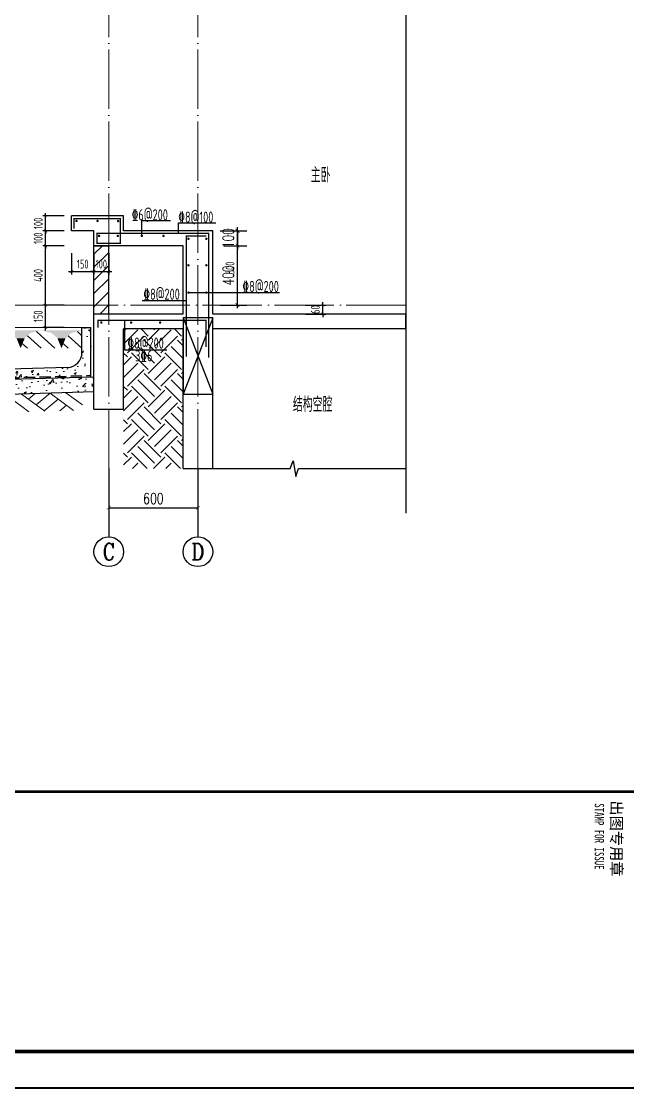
# Model space of a CAD drawing. Extents: x -1307975 to -76406, y -96289 to 379359.
# Drawn here: x -637966 to -633886, y 252907 to 260091 of the extents above; entities that cross this region are included whole.
import ezdxf
from ezdxf.enums import TextEntityAlignment as Align

# ---------------------------------------------------------------- set-up
doc = ezdxf.new("R2010")
doc.units = 0
doc.header["$LTSCALE"] = 1000
doc.linetypes.add('DASH', pattern=[0.35, 0.25, -0.1])
doc.linetypes.add('DOTE', pattern=[2.42, 2, -0.2, 0.02, -0.2])
doc.layers.get('0').update_dxf_attribs({"linetype": 'CONTINUOUS'})
doc.layers.get('DEFPOINTS').update_dxf_attribs({"linetype": 'CONTINUOUS'})
for name, color, linetype in [('A-AXIS_TEXT', 7, 'CONTINUOUS'), ('AXIS', 3, 'CONTINUOUS'), ('COLUMN', 4, 'CONTINUOUS'), ('DIM', 2, 'CONTINUOUS'), ('DIM_SYMB', 3, 'CONTINUOUS'), ('PUB_DIM', 3, 'CONTINUOUS'), ('PUB_TEXT', 2, 'CONTINUOUS'), ('REIN', 6, 'CONTINUOUS'), ('S-大样-砼线', 7, 'CONTINUOUS'), ('S-引出线', 40, 'CONTINUOUS'), ('TEXT', 2, 'CONTINUOUS'), ('WALL', 5, 'CONTINUOUS'), ('图签文字', 4, 'CONTINUOUS')]:
    doc.layers.add(name, color=color, linetype=linetype)
for name, color, linetype, lineweight in [('AXIS_TEXT', 7, 'CONTINUOUS', 20), ('DOTE', 19, 'DOTE', 9), ('PUB_HATCH', 8, 'CONTINUOUS', 9), ('图框', 9, 'CONTINUOUS', 18), ('填充', 251, 'CONTINUOUS', 5), ('立面-中轮廓线', 30, 'CONTINUOUS', 35), ('粉刷', 251, 'CONTINUOUS', 9)]:
    doc.layers.add(name, color=color, linetype=linetype, lineweight=lineweight)
doc.layers.add('yichutu', color=7, linetype='CONTINUOUS', true_color=0xffffff)
doc.styles.add('_TCH_AXIS', font='COMPLEX', dxfattribs={"bigfont": 'GBCBIG'})
doc.styles.add('_TCH_DIM_T3', font='SIMPLEX', dxfattribs={"width": 0.705882, "bigfont": 'GBCBIG'})
doc.styles.add('COMPLEX', font='COMPLEX')
doc.styles.add('TSSD_DIMENSION', font='Tssdeng.shx', dxfattribs={"width": 0.7, "bigfont": 'tssdchn.shx'})
doc.styles.add('TSSD_REIN', font='tssdeng.shx', dxfattribs={"width": 0.7, "height": 300, "bigfont": 'tssdchn.shx'})
doc.styles.add('建筑图签-1', font='simhei.ttf', dxfattribs={"width": 0.7})
doc.dimstyles.new('_TCH_ARCH&&25', dxfattribs={"dimtxt": 74.375, "dimasz": 25, "dimexe": 62.5, "dimexo": 75, "dimgap": 25, "dimtad": 1, "dimdec": 0, "dimzin": 0, "dimdsep": 46, "dimtxsty": '_TCH_DIM_T3', "dimblk": 'ARCHTICK', "dimcen": 0.09, "dimclrt": 7, "dimazin": 0, "dimtfac": 1, "dimtdec": 0, "dimtix": 1, "dimtmove": 2, "dimatfit": 3, "dimldrblk": 'ARCHTICK', "dimfxl": 1, "dimtolj": 1, "dimtzin": 0, "dimarcsym": 0})
doc.dimstyles.new('TSSD_20_20', dxfattribs={"dimtxt": 60, "dimasz": 20, "dimexe": 20, "dimexo": 50, "dimgap": 20, "dimtad": 1, "dimdec": 0, "dimzin": 0, "dimdsep": 46, "dimtxsty": 'TSSD_DIMENSION', "dimblk": 'ARCHTICK', "dimblk1": 'ARCHTICK', "dimblk2": 'ARCHTICK', "dimcen": 0, "dimdle": 20, "dimclrt": 7, "dimadec": 0, "dimazin": 0, "dimtfac": 1, "dimtdec": 0, "dimtix": 1, "dimtmove": 2, "dimatfit": 3, "dimfxl": 1, "dimtolj": 1, "dimtzin": 0, "dimarcsym": 0})
pattern_1 = [(50, (28072.99, 249033.25), (143.452037, -12.550427), [15, -165]), (355, (28072.99, 249033.25), (-27.750267, 150.438427), [12, -132]), (100.4514, (28084.94, 249032.2), (115.701876, 137.88791), [12.74804, -140.22842]), (46.1842, (28072.99, 249073.25), (213.44821, -33.1038), [22.5, -247.5]), (96.6356, (28090.77, 249070.5), (186.93254, 194.82357), [19.12206, -210.3426]), (351.1842, (28072.99, 249073.25), (186.93239, 194.82372), [18, -198]), (21, (28092.99, 249063.25), (119.38141, -80.52378), [15, -165]), (326, (28092.99, 249063.25), (48.663066, 145.03001), [12, -132]), (71.4514, (28102.93, 249056.54), (168.044526, 64.5061), [12.74804, -140.22842]), (37.5, (28072.986, 249033.25), (2.431971, 66.578771), [0, -130.4, 0, -134, 0, -132.5]), (7.5, (28072.986, 249033.25), (52.613907, 78.882342), [0, -76.4, 0, -127.4, 0, -50.5]), (327.5, (28028.386, 249033.25), (106.764487, -4.510974), [0, -50, 0, -156, 0, -207]), (317.5, (28008.39, 249033.25), (116.637234, 20.020996), [0, -65, 0, -103.6, 0, -147])]

# ---------------------------------------------------------------- blocks, each defined once
blk = doc.blocks.new('$LINEPAT$素土夯实')
at = {"color": 0}
for p, q in [((0, -210), (210, 0)), ((120, -300), (420, 0)), ((420, 0), (608, -188)), ((495, -300), (795, 0)), ((615, 0), (705, -90)), ((315, -105), (502, -293)), ((210, -210), (300, -300)), ((705, -300), (795, -210))]:
    blk.add_line(p, q, dxfattribs=at)
blk = doc.blocks.new('$LinePat$自然土壤')
at = {"color": 0}
for p, q in [((0, -90), (71, -19)), ((0, -300), (211, -89)), ((420, -300), (630, -90)), ((210, -300), (286, -224))]:
    blk.add_line(p, q, dxfattribs=at)
for points in [[(0, 0), (630, 0), (168, -45), (462, -45)], [(168, -45), (462, -45), (252, -132), (378, -132)], [(252, -132), (378, -132), (315, -300)]]:
    blk.add_solid(points, dxfattribs=at)
blk = doc.blocks.new('sanshui')
at = {"layer": '粉刷'}
h = blk.add_hatch(dxfattribs=at)
h.set_pattern_fill('混凝土', color=256, scale=20)
h.set_pattern_definition(pattern_1)
edge = h.paths.add_edge_path()
edge.add_line((346317.8, 427329.6), (346257.8, 427329.6))
edge.add_line((346257.8, 427329.6), (346257.8, 427160.3))
edge.add_arc((346157.8, 427160.3), 100, 271.71836, 360, ccw=False)
edge.add_line((346160.8, 427060.3), (345137.8, 427029.6))
edge.add_line((345137.8, 427029.6), (345137.8, 426969.6))
edge.add_line((345137.8, 426969.6), (346317.8, 427005))
edge.add_line((346317.8, 427005), (346317.8, 427329.6))
h = blk.add_hatch(dxfattribs=at)
h.set_pattern_fill('混凝土', color=256, scale=20)
h.set_pattern_definition(pattern_1)
h.paths.add_polyline_path([(346337.8, 426895.6), (346337.8, 426995.6), (345037.8, 426956.6), (345037.8, 426856.6)])
at = {"layer": 'COLUMN'}
for p, q in [((346257.8, 427329.6), (346317.8, 427329.6)), ((346257.8, 427160.3), (346257.8, 427329.6)), ((346317.8, 426995), (346317.8, 427329.6)), ((346160.8, 427060.3), (345137.8, 427029.6)), ((346338.1, 426995.6), (345037.8, 426956.6)), ((345137.8, 426959.6), (345137.8, 427029.6)), ((345037.8, 426856.6), (345037.8, 426956.6)), ((346338.1, 426895.6), (345037.8, 426856.6))]:
    blk.add_line(p, q, dxfattribs=at)
blk.add_arc((346157.8, 427160.3), 100, 271.71836, 0, dxfattribs=at)
at = {"layer": '立面-中轮廓线', "linetype": 'DASH', "ltscale": 0.3}
blk.add_lwpolyline([(345027.8, 426856.6), (345027.8, 426966.3), (346317.8, 427005)], dxfattribs=at)
at = {"layer": '粉刷'}
blk.add_line((344881.5, 427329.6), (346257.8, 427329.6), dxfattribs=at)
at = {"layer": '粉刷', "yscale": 0.4, "zscale": 0.4}
for name, p, xscale, rotation in [('$LinePat$自然土壤', (345156.8, 427309.6), -0.4369306507241237, 359.9999999999903), ('$LinePat$自然土壤', (345432, 427309.6), -0.4369306507241237, 359.9999999999903), ('$LinePat$自然土壤', (345707.3, 427309.6), -0.4369306507241237, 359.9999999999903), ('$LinePat$自然土壤', (345982.6, 427309.6), -0.4369306507241237, 359.9999999999903), ('$LinePat$自然土壤', (346257.8, 427309.6), -0.4369306507241237, 359.9999999999903), ('$LINEPAT$素土夯实', (346257.8, 426893.2), -0.5117605352322558, 1.718358001643932), ('$LINEPAT$素土夯实', (345444.5, 426868.8), -0.5117605352322558, 1.718358001643932), ('$LINEPAT$素土夯实', (345851.2, 426881), -0.5117605352322558, 1.718358001643932)]:
    blk.add_blockref(name, p, dxfattribs=dict(at, xscale=xscale, rotation=rotation))
blk = doc.blocks.new('GFDDDDRG')
at = {"layer": '图框'}
blk.add_lwpolyline([(923310, -107437), (923310, -159999), (893610, -159999), (893610, -107437)], close=True, dxfattribs=at)
blk.add_lwpolyline([(923310, -107437), (923310, -159999), (893610, -159999), (893610, -107437)], close=True, dxfattribs=at)
at = {"layer": '图框', "const_width": 50}
blk.add_lwpolyline([(894110, -159499), (922810, -159499), (922810, -108687), (894110, -108687)], close=True, dxfattribs=at)
at = {"layer": '图框', "const_width": 35}
blk.add_lwpolyline([(894110, -156002), (922810, -156002)], dxfattribs=at)
at = {"layer": '图框', "style": '建筑图签-1', "width": 0.7}
blk.add_text('STAMP FOR ISSUE', height=125, rotation=270, dxfattribs=at).set_placement((909150, -156158))
at = {"layer": '图签文字', "color": 7, "style": '建筑图签-1'}
blk.add_text('出图专用章', height=150, rotation=270, dxfattribs=at).set_placement((909369, -156120))
blk = doc.blocks.new('yct-1051-594-26275-14850-25-1002.0')
at = {"layer": 'yichutu', "color": 7, "true_color": 0xffffff}
blk.add_lwpolyline([(0, 0), (0, 14850), (26275, 14850), (26275, 0)], close=True, dxfattribs=at)
blk = doc.blocks.new('_ArchTick')
at = {"color": 0, "linetype": 'ByBlock', "const_width": 0.15}
blk.add_lwpolyline([(-0.5, -0.5), (0.5, 0.5)], dxfattribs=at)
blk = doc.blocks.new('*D2328')
at = {"layer": 'DEFPOINTS', "color": 0, "transparency": 16777216}
for p in [(-636103.7, 258180.7), (-635937.7, 258180.7), (-636103.7, 258120.7)]:
    blk.add_point(p, dxfattribs=at)
at = {"layer": 'DIM', "color": 0, "lineweight": -2, "transparency": 16777216}
for p, q in [((-636053.7, 258180.7), (-635917.7, 258180.7)), ((-635937.7, 258180.7), (-635937.7, 258200.7)), ((-635937.7, 258120.7), (-635937.7, 258180.7)), ((-636053.7, 258120.7), (-635917.7, 258120.7)), ((-635937.7, 258120.7), (-635937.7, 258100.7))]:
    blk.add_line(p, q, dxfattribs=at)
at = {"layer": 'DIM', "color": 0, "lineweight": -2, "transparency": 16777216, "xscale": 20, "yscale": 20, "zscale": 20}
for p, rotation in [((-635937.7, 258180.7), 270), ((-635937.7, 258120.7), 90)]:
    blk.add_blockref('_ArchTick', p, dxfattribs=dict(at, rotation=rotation))
at = {"layer": 'DIM', "color": 7, "transparency": 16777216, "insert": (-635987.7, 258150.7), "char_height": 60, "attachment_point": 5, "rotation": 90, "style": 'TSSD_DIMENSION'}
blk.add_mtext('\\A1;60', dxfattribs=at)
blk = doc.blocks.new('*D3326')
at = {"layer": 'DEFPOINTS', "color": 0, "transparency": 16777216}
for p in [(-637627.9, 258580.7), (-637477.9, 258580.7), (-637477.9, 258407)]:
    blk.add_point(p, dxfattribs=at)
at = {"layer": 'DIM', "color": 0, "lineweight": -2, "transparency": 16777216}
for p, q in [((-637627.9, 258530.7), (-637627.9, 258387)), ((-637477.9, 258530.7), (-637477.9, 258387)), ((-637647.9, 258407), (-637457.9, 258407))]:
    blk.add_line(p, q, dxfattribs=at)
at = {"layer": 'DIM', "color": 0, "lineweight": -2, "transparency": 16777216, "xscale": 20, "yscale": 20, "zscale": 20, "rotation": 180}
blk.add_blockref('_ArchTick', (-637627.9, 258407), dxfattribs=at)
at = {"layer": 'DIM', "color": 0, "lineweight": -2, "transparency": 16777216, "xscale": 20, "yscale": 20, "zscale": 20}
blk.add_blockref('_ArchTick', (-637477.9, 258407), dxfattribs=at)
at = {"layer": 'DIM', "color": 7, "transparency": 16777216, "insert": (-637552.9, 258457), "char_height": 60, "attachment_point": 5, "style": 'TSSD_DIMENSION'}
blk.add_mtext('\\A1;150', dxfattribs=at)
blk = doc.blocks.new('*D3327')
at = {"layer": 'DEFPOINTS', "color": 0, "transparency": 16777216}
for p in [(-637477.9, 258580.7), (-637377.9, 258580.7), (-637377.9, 258407)]:
    blk.add_point(p, dxfattribs=at)
at = {"layer": 'DIM', "color": 0, "lineweight": -2, "transparency": 16777216}
for p, q in [((-637477.9, 258530.7), (-637477.9, 258387)), ((-637377.9, 258530.7), (-637377.9, 258387)), ((-637477.9, 258407), (-637497.9, 258407)), ((-637477.9, 258407), (-637377.9, 258407)), ((-637377.9, 258407), (-637357.9, 258407))]:
    blk.add_line(p, q, dxfattribs=at)
at = {"layer": 'DIM', "color": 0, "lineweight": -2, "transparency": 16777216, "xscale": 20, "yscale": 20, "zscale": 20}
blk.add_blockref('_ArchTick', (-637477.9, 258407), dxfattribs=at)
at = {"layer": 'DIM', "color": 0, "lineweight": -2, "transparency": 16777216, "xscale": 20, "yscale": 20, "zscale": 20, "rotation": 180}
blk.add_blockref('_ArchTick', (-637377.9, 258407), dxfattribs=at)
at = {"layer": 'DIM', "color": 7, "transparency": 16777216, "insert": (-637427.9, 258457), "char_height": 60, "attachment_point": 5, "style": 'TSSD_DIMENSION'}
blk.add_mtext('\\A1;100', dxfattribs=at)
blk = doc.blocks.new('*D3328')
at = {"layer": 'AXIS', "color": 0, "lineweight": -2, "transparency": 16777216}
for p, q in [((-637377.9, 257005.7), (-637377.9, 256754.2)), ((-636777.9, 257005.7), (-636777.9, 256754.2)), ((-637377.9, 256816.7), (-636777.9, 256816.7))]:
    blk.add_line(p, q, dxfattribs=at)
at = {"layer": 'DEFPOINTS', "color": 0, "transparency": 16777216}
for p in [(-637377.9, 257080.7), (-636777.9, 257080.7), (-636777.9, 256816.7)]:
    blk.add_point(p, dxfattribs=at)
at = {"layer": 'AXIS', "color": 0, "lineweight": -2, "transparency": 16777216, "xscale": 25, "yscale": 25, "zscale": 25, "rotation": 180}
blk.add_blockref('_ArchTick', (-637377.9, 256816.7), dxfattribs=at)
at = {"layer": 'AXIS', "color": 0, "lineweight": -2, "transparency": 16777216, "xscale": 25, "yscale": 25, "zscale": 25}
blk.add_blockref('_ArchTick', (-636777.9, 256816.7), dxfattribs=at)
at = {"layer": 'AXIS', "color": 7, "transparency": 16777216, "insert": (-637077.9, 256878.9), "char_height": 74.38, "attachment_point": 5, "style": '_TCH_DIM_T3'}
blk.add_mtext('\\A1;600', dxfattribs=at)
blk = doc.blocks.new('*D3339')
at = {"layer": 'DEFPOINTS', "color": 0, "transparency": 16777216}
for p in [(-637802.5, 258780.7), (-637627.9, 258780.7), (-637627.9, 258680.7)]:
    blk.add_point(p, dxfattribs=at)
at = {"layer": 'DIM', "color": 0, "lineweight": -2, "transparency": 16777216}
for p, q in [((-637677.9, 258780.7), (-637822.5, 258780.7)), ((-637802.5, 258780.7), (-637802.5, 258800.7)), ((-637802.5, 258680.7), (-637802.5, 258780.7)), ((-637677.9, 258680.7), (-637822.5, 258680.7)), ((-637802.5, 258680.7), (-637802.5, 258660.7))]:
    blk.add_line(p, q, dxfattribs=at)
at = {"layer": 'DIM', "color": 0, "lineweight": -2, "transparency": 16777216, "xscale": 20, "yscale": 20, "zscale": 20}
for p, rotation in [((-637802.5, 258780.7), 270), ((-637802.5, 258680.7), 90)]:
    blk.add_blockref('_ArchTick', p, dxfattribs=dict(at, rotation=rotation))
at = {"layer": 'DIM', "color": 7, "transparency": 16777216, "insert": (-637852.5, 258730.7), "char_height": 60, "attachment_point": 5, "rotation": 90, "style": 'TSSD_DIMENSION'}
blk.add_mtext('\\A1;100', dxfattribs=at)
blk = doc.blocks.new('*D3340')
at = {"layer": 'DEFPOINTS', "color": 0, "transparency": 16777216}
for p in [(-637802.5, 258680.7), (-637627.9, 258680.7), (-637627.9, 258580.7)]:
    blk.add_point(p, dxfattribs=at)
at = {"layer": 'DIM', "color": 0, "lineweight": -2, "transparency": 16777216}
for p, q in [((-637677.9, 258680.7), (-637822.5, 258680.7)), ((-637802.5, 258680.7), (-637802.5, 258700.7)), ((-637802.5, 258580.7), (-637802.5, 258680.7)), ((-637677.9, 258580.7), (-637822.5, 258580.7)), ((-637802.5, 258580.7), (-637802.5, 258560.7))]:
    blk.add_line(p, q, dxfattribs=at)
at = {"layer": 'DIM', "color": 0, "lineweight": -2, "transparency": 16777216, "xscale": 20, "yscale": 20, "zscale": 20}
for p, rotation in [((-637802.5, 258680.7), 270), ((-637802.5, 258580.7), 90)]:
    blk.add_blockref('_ArchTick', p, dxfattribs=dict(at, rotation=rotation))
at = {"layer": 'DIM', "color": 7, "transparency": 16777216, "insert": (-637852.5, 258630.7), "char_height": 60, "attachment_point": 5, "rotation": 90, "style": 'TSSD_DIMENSION'}
blk.add_mtext('\\A1;100', dxfattribs=at)
blk = doc.blocks.new('*D3341')
at = {"layer": 'DEFPOINTS', "color": 0, "transparency": 16777216}
for p in [(-637802.5, 258180.7), (-637627.9, 258180.7), (-637627.9, 258030.7)]:
    blk.add_point(p, dxfattribs=at)
at = {"layer": 'DIM', "color": 0, "lineweight": -2, "transparency": 16777216}
for p, q in [((-637677.9, 258180.7), (-637822.5, 258180.7)), ((-637802.5, 258010.7), (-637802.5, 258200.7)), ((-637677.9, 258030.7), (-637822.5, 258030.7))]:
    blk.add_line(p, q, dxfattribs=at)
at = {"layer": 'DIM', "color": 0, "lineweight": -2, "transparency": 16777216, "xscale": 20, "yscale": 20, "zscale": 20}
for p, rotation in [((-637802.5, 258180.7), 90), ((-637802.5, 258030.7), 270)]:
    blk.add_blockref('_ArchTick', p, dxfattribs=dict(at, rotation=rotation))
at = {"layer": 'DIM', "color": 7, "transparency": 16777216, "insert": (-637852.5, 258105.7), "char_height": 60, "attachment_point": 5, "rotation": 90, "style": 'TSSD_DIMENSION'}
blk.add_mtext('\\A1;150', dxfattribs=at)
blk = doc.blocks.new('*D3342')
at = {"layer": 'DEFPOINTS', "color": 0, "transparency": 16777216}
for p in [(-636677.9, 258680.7), (-636511.9, 258680.7), (-636677.9, 258180.7)]:
    blk.add_point(p, dxfattribs=at)
at = {"layer": 'DIM', "color": 0, "lineweight": -2, "transparency": 16777216}
for p, q in [((-636627.9, 258680.7), (-636491.9, 258680.7)), ((-636511.9, 258160.7), (-636511.9, 258700.7)), ((-636627.9, 258180.7), (-636491.9, 258180.7))]:
    blk.add_line(p, q, dxfattribs=at)
at = {"layer": 'DIM', "color": 0, "lineweight": -2, "transparency": 16777216, "xscale": 20, "yscale": 20, "zscale": 20}
for p, rotation in [((-636511.9, 258680.7), 90), ((-636511.9, 258180.7), 270)]:
    blk.add_blockref('_ArchTick', p, dxfattribs=dict(at, rotation=rotation))
at = {"layer": 'DIM', "color": 7, "transparency": 16777216, "insert": (-636561.9, 258430.7), "char_height": 60, "attachment_point": 5, "rotation": 90, "style": 'TSSD_DIMENSION'}
blk.add_mtext('\\A1;500', dxfattribs=at)
blk = doc.blocks.new('_AXISO')
blk.add_circle((0, 0), 0.5)
at = {"layer": 'A-AXIS_TEXT', "style": 'COMPLEX', "width": 1.041667}
blk.add_attdef('A', text='', height=0.56, dxfattribs=at).set_placement((-0.25, -0.28), (0.25, -0.28), align=Align.FIT)
blk = doc.blocks.new('*D2129')
at = {"layer": 'DEFPOINTS', "color": 0, "transparency": 16777216}
for p in [(938.6, 1000), (1104.6, 1000), (938.6, 600)]:
    blk.add_point(p, dxfattribs=at)
at = {"layer": 'PUB_DIM', "color": 0, "lineweight": -2, "transparency": 16777216}
for p, q in [((1013.6, 1000), (1167.1, 1000)), ((1104.6, 600), (1104.6, 1000)), ((1013.6, 600), (1167.1, 600))]:
    blk.add_line(p, q, dxfattribs=at)
at = {"layer": 'PUB_DIM', "color": 0, "lineweight": -2, "transparency": 16777216, "xscale": 25, "yscale": 25, "zscale": 25}
for p, rotation in [((1104.6, 1000), 90), ((1104.6, 600), 270)]:
    blk.add_blockref('_ArchTick', p, dxfattribs=dict(at, rotation=rotation))
at = {"layer": 'PUB_DIM', "color": 7, "transparency": 16777216, "insert": (1042.4, 800), "char_height": 74.38, "attachment_point": 5, "rotation": 90, "style": '_TCH_DIM_T3'}
blk.add_mtext('\\A1;400', dxfattribs=at)
blk = doc.blocks.new('*D2130')
at = {"layer": 'DEFPOINTS', "color": 0, "transparency": 16777216}
for p in [(938.6, 1100), (938.6, 1000), (1104.6, 1000)]:
    blk.add_point(p, dxfattribs=at)
at = {"layer": 'PUB_DIM', "color": 0, "lineweight": -2, "transparency": 16777216}
for p, q in [((1013.6, 1100), (1167.1, 1100)), ((1104.6, 1100), (1104.6, 1125)), ((1104.6, 1100), (1104.6, 1000)), ((1013.6, 1000), (1167.1, 1000)), ((1104.6, 1000), (1104.6, 975))]:
    blk.add_line(p, q, dxfattribs=at)
at = {"layer": 'PUB_DIM', "color": 0, "lineweight": -2, "transparency": 16777216, "xscale": 25, "yscale": 25, "zscale": 25}
for p, rotation in [((1104.6, 1100), 270), ((1104.6, 1000), 90)]:
    blk.add_blockref('_ArchTick', p, dxfattribs=dict(at, rotation=rotation))
at = {"layer": 'PUB_DIM', "color": 7, "transparency": 16777216, "insert": (1042.4, 1050), "char_height": 74.38, "attachment_point": 5, "rotation": 90, "style": '_TCH_DIM_T3'}
blk.add_mtext('\\A1;100', dxfattribs=at)
blk = doc.blocks.new('*D3409')
at = {"layer": 'DEFPOINTS', "color": 0, "transparency": 16777216}
for p in [(-637802.5, 258580.7), (-637627.9, 258580.7), (-637627.9, 258180.7)]:
    blk.add_point(p, dxfattribs=at)
at = {"layer": 'DIM', "color": 0, "lineweight": -2, "transparency": 16777216}
for p, q in [((-637802.5, 258160.7), (-637802.5, 258600.7)), ((-637677.9, 258580.7), (-637822.5, 258580.7)), ((-637677.9, 258180.7), (-637822.5, 258180.7))]:
    blk.add_line(p, q, dxfattribs=at)
at = {"layer": 'DIM', "color": 0, "lineweight": -2, "transparency": 16777216, "xscale": 20, "yscale": 20, "zscale": 20}
for p, rotation in [((-637802.5, 258580.7), 90), ((-637802.5, 258180.7), 270)]:
    blk.add_blockref('_ArchTick', p, dxfattribs=dict(at, rotation=rotation))
at = {"layer": 'DIM', "color": 7, "transparency": 16777216, "insert": (-637852.5, 258380.7), "char_height": 60, "attachment_point": 5, "rotation": 90, "style": 'TSSD_DIMENSION'}
blk.add_mtext('\\A1;400', dxfattribs=at)
blk = doc.blocks.new('A$C0D001929')
at = {"layer": 'REIN', "const_width": 9}
for points in [[(4.5, 1114), (4.5, 1181.3), (316.6, 1181.3), (316.6, 1015.2), (159.3, 1015.2), (159.3, 1082.5), (911.9, 1082.5), (911.9, 247.5)], [(165.3, 447.6), (165.3, 497.9), (893.7, 497.9), (893.7, 318.4)]]:
    blk.add_lwpolyline(points, dxfattribs=at)
at = {"layer": 'REIN', "const_width": 8}
for points in [[(17.7, 1166.6, 1), (25.7, 1166.6, 1)], [(159.3, 1166.6, 1), (167.3, 1166.6, 1)], [(297.5, 1165.7, 1), (305.5, 1165.7, 1)], [(169.5, 1065.8, 1), (177.5, 1065.8, 1)], [(295.4, 1065.8, 1), (303.4, 1065.8, 1)], [(456.9, 1065.8, 1), (464.9, 1065.8, 1)], [(602.9, 1065.8, 1), (610.9, 1065.8, 1)], [(770.5, 1046.6, 1), (778.5, 1046.6, 1)], [(891.3, 1046.6, 1), (899.3, 1046.6, 1)], [(770.5, 868.2, 1), (778.5, 868.2, 1)], [(891.3, 868.2, 1), (899.3, 868.2, 1)], [(770.5, 684.1, 1), (778.5, 684.1, 1)], [(891.3, 684.1, 1), (899.3, 684.1, 1)], [(184.7, 482.8, 1), (192.7, 482.8, 1)], [(385.2, 482.8, 1), (393.2, 482.8, 1)], [(580.4, 482.8, 1), (588.4, 482.8, 1)]]:
    blk.add_lwpolyline(points, format="xyb", close=True, dxfattribs=at)
at = {"layer": 'REIN'}
blk.add_lwpolyline([(760.8, 253.1, 9, 9, 0), (760.8, 1064.2, 9, 9, 0), (895.5, 1064.2, 9, 9, 0)], format="xyseb", dxfattribs=at)
at = {"layer": 'S-大样-砼线'}
for p, q in [((738.6, 515), (938.6, 0)), ((938.6, 515), (738.6, 0))]:
    blk.add_line(p, q, dxfattribs=at)
blk.add_lwpolyline([(938.6, 515), (738.6, 515), (738.6, 0), (938.6, 0)], close=True, dxfattribs=at)
at = {"layer": 'S-引出线'}
for p, q in [((460.9, 1065.8), (460.9, 1168.9)), ((460.9, 1168.9), (653.1, 1168.9)), ((774.5, 684.1), (1386.4, 684.1)), ((463.5, 631), (760.8, 631)), ((343.6, 497.9), (343.6, 299.7)), ((343.6, 299.7), (628.8, 299.7))]:
    blk.add_line(p, q, dxfattribs=at)
blk.add_lwpolyline([(707.5, 1082.5), (707.5, 1153.3), (958.6, 1153.3)], dxfattribs=at)
at = {"layer": 'TEXT', "style": 'TSSD_REIN', "width": 0.7}
for s, p in [('%%1326@200', (393, 1170.4)), ('%%1328@100', (706.5, 1154.9)), ('%%1328@200', (471.5, 636)), ('%%1328@200', (1138.3, 688.2)), ('%%1328@200', (364, 306.8)), ('3%%1326', (416.3, 221))]:
    blk.add_text(s, height=75, rotation=0, dxfattribs=at).set_placement(p)
at = {"layer": 'PUB_DIM'}
dim = blk.add_linear_dim(base=(1104.6, 1000), p1=(938.6, 1100), p2=(938.6, 1000), angle=90, dimstyle='_TCH_ARCH&&25', dxfattribs=at)
dim.commit()
dim.dimension.update_dxf_attribs({"geometry": '*D2130', "text_midpoint": (1042.4, 1050)})
dim = blk.add_aligned_dim(p1=(938.6, 600), p2=(938.6, 1000), distance=-166, dimstyle='_TCH_ARCH&&25', dxfattribs=at)
dim.commit()
dim.dimension.update_dxf_attribs({"geometry": '*D2129', "text_midpoint": (1042.4, 800)})

msp = doc.modelspace()

# ---------------------------------------------------------------- hatches: boundary and pattern name
at = {"layer": 'PUB_HATCH'}
h = msp.add_hatch(dxfattribs=at)
h.set_pattern_fill('普通砖', color=256, scale=25, style=0)
h.set_pattern_definition([(45, (-1182008.505, 426668.634), (-44.1941915, 44.1941915), [])])
h.paths.add_polyline_path([(-637477.91, 258120.72), (-637377.91, 258120.72), (-637377.91, 258580.72), (-637477.91, 258580.72)])
at = {"layer": '填充'}
h = msp.add_hatch(dxfattribs=at)
h.set_pattern_fill('EARTH', color=250, scale=50, angle=45, style=0)
h.set_pattern_definition([(45, (-1752376.18, -198112.65), (0, 224.506403), [158.75, -158.75]), (45, (-1752418.28, -198070.55), (0, 224.506403), [158.75, -158.75]), (45, (-1752460.37, -198028.46), (0, 224.506403), [158.75, -158.75]), (135, (-1752460.37, -198000.4), (-224.506403, 0), [158.75, -158.75]), (135, (-1752418.28, -197958.3), (-224.506403, 0), [158.75, -158.75]), (135, (-1752376.18, -197916.2), (-224.506403, 0), [158.75, -158.75])])
h.paths.add_polyline_path([(-636877.91, 257080.72), (-636877.91, 258020.73), (-637277.91, 258020.72), (-637277.91, 257080.72)])

# ---------------------------------------------------------------- linework, layer by layer
at = {"layer": 'AXIS'}
for p, q in [((-637377.94, 257080.72), (-637377.94, 256621.33)), ((-636777.94, 257080.72), (-636777.94, 256621.33))]:
    msp.add_line(p, q, dxfattribs=at)
at = {"layer": 'DIM_SYMB'}
for points in [[(-635379.38, 274160.72), (-635379.38, 265498.85), (-635326.88, 265479.74), (-635431.88, 265461.23), (-635379.38, 265442.6), (-635379.38, 256780.72)], [(-636877.91, 257080.72), (-636156.77, 257080.72), (-636137.66, 257133.22), (-636119.15, 257028.22), (-636100.52, 257080.72), (-635379.38, 257080.72)]]:
    msp.add_lwpolyline(points, dxfattribs=at)
at = {"layer": 'DOTE', "color": 1, "linetype": 'DOTE', "ltscale": 0.2}
for p, q in [((-637377.91, 257080.72), (-637377.91, 274760.72)), ((-636777.91, 257080.72), (-636777.91, 274760.72)), ((-635379.38, 258180.72), (-638548.1, 258180.72))]:
    msp.add_line(p, q, dxfattribs=at)
at = {"layer": 'WALL'}
for p, q in [((-637277.91, 258780.72), (-637627.91, 258780.72)), ((-637627.91, 258680.72), (-637627.91, 258780.72)), ((-637277.91, 258680.72), (-637277.91, 258780.72)), ((-637477.91, 258680.72), (-637627.91, 258680.72)), ((-637477.91, 258580.72), (-637477.91, 258680.72)), ((-636677.91, 258680.72), (-637277.91, 258680.72)), ((-636677.91, 258120.72), (-636677.91, 258680.72)), ((-637371.22, 258580.72), (-637477.91, 258580.72)), ((-637477.91, 258120.72), (-637477.91, 258580.72)), ((-637477.91, 258580.72), (-637377.91, 258580.72)), ((-637377.91, 258120.72), (-637377.91, 258580.72)), ((-636877.91, 258580.72), (-637371.22, 258580.72)), ((-636877.91, 258120.72), (-636877.91, 258580.72)), ((-637477.91, 257480.72), (-637477.91, 258120.72)), ((-636877.91, 258120.72), (-637477.91, 258120.72)), ((-635379.38, 258120.72), (-636677.91, 258120.72)), ((-635379.38, 258020.72), (-635379.38, 258120.72)), ((-637277.91, 257480.72), (-637277.91, 258020.72)), ((-636877.91, 258020.72), (-637277.91, 258020.72)), ((-636877.91, 257080.72), (-636877.91, 258020.72)), ((-635379.38, 258020.72), (-636677.91, 258020.72)), ((-636677.91, 257080.72), (-636677.91, 258020.72)), ((-637477.91, 257480.72), (-637277.91, 257480.72)), ((-636877.91, 257080.72), (-636677.91, 257080.72))]:
    msp.add_line(p, q, dxfattribs=at)

# ---------------------------------------------------------------- block references
at = {"xscale": 0.5, "yscale": 0.5, "zscale": 0.5}
msp.add_blockref('GFDDDDRG', (-1088682.89, 332907.23), dxfattribs=at)
msp.add_blockref('sanshui', (-983816.03, -169298.91))
at = {"layer": 'AXIS'}
ref = msp.add_blockref('_AXISO', (-637377.94, 256521.33), dxfattribs=dict(at, xscale=200, yscale=200, zscale=200))
ref.add_attrib('A', 'C', dxfattribs={"layer": 'AXIS_TEXT', "height": 113.92, "style": '_TCH_AXIS'}).set_placement((-637418.62, 256464.37), (-637337.25, 256464.37), align=Align.FIT)
ref = msp.add_blockref('_AXISO', (-636777.94, 256521.33), dxfattribs=dict(at, xscale=200, yscale=200, zscale=200))
ref.add_attrib('A', 'D', dxfattribs={"layer": 'AXIS_TEXT', "height": 108.81, "style": '_TCH_AXIS'}).set_placement((-636821.98, 256466.92), (-636733.89, 256466.92), align=Align.FIT)
at = {"layer": 'TEXT'}
msp.add_blockref('A$C0D001929', (-637616.55, 257580.73), dxfattribs=at)
at = {"layer": 'yichutu', "rotation": 270}
msp.add_blockref('yct-1051-594-26275-14850-25-1002.0', (-641878, 279188.75), dxfattribs=at)

# ---------------------------------------------------------------- texts
at = {"layer": 'PUB_TEXT', "style": 'TSSD_REIN', "width": 0.7}
for s, p in [('主卧', (-636018.69, 259006.35)), ('结构空腔', (-636138.89, 257462.14))]:
    msp.add_text(s, height=100, dxfattribs=at).set_placement(p)

# ---------------------------------------------------------------- dimensions: what is measured, and where the dimension line sits
at = {"layer": 'AXIS'}
dim = msp.add_aligned_dim(p1=(-637377.91, 257080.72), p2=(-636777.91, 257080.72), distance=-264.03, dimstyle='_TCH_ARCH&&25', dxfattribs=at)
dim.commit()
dim.dimension.update_dxf_attribs({"geometry": '*D3328', "text_midpoint": (-637077.91, 256878.88)})
at = {"layer": 'DIM'}
for p1, p2, distance, picture, middle in [((-637627.91, 258680.72), (-637627.91, 258780.72), 174.61, '*D3339', (-637852.52, 258730.72)), ((-637627.91, 258580.72), (-637627.91, 258680.72), 174.61, '*D3340', (-637852.52, 258630.72)), ((-636677.91, 258180.72), (-636677.91, 258680.72), -165.96, '*D3342', (-636561.95, 258430.72)), ((-637627.91, 258180.72), (-637627.91, 258580.72), 174.61, '*D3409', (-637852.52, 258380.72)), ((-637627.91, 258580.72), (-637477.91, 258580.72), -173.71, '*D3326', (-637552.91, 258457.01)), ((-637477.91, 258580.72), (-637377.91, 258580.72), -173.71, '*D3327', (-637427.91, 258457.01)), ((-637627.91, 258030.72), (-637627.91, 258180.72), 174.61, '*D3341', (-637852.52, 258105.72)), ((-636103.68, 258120.72), (-636103.68, 258180.72), -165.96, '*D2328', (-635987.72, 258150.72))]:
    dim = msp.add_aligned_dim(p1=p1, p2=p2, distance=distance, dimstyle='TSSD_20_20', dxfattribs=at)
    dim.commit()
    dim.dimension.update_dxf_attribs({"geometry": picture, "text_midpoint": middle})

doc.saveas('drawing.dxf')
